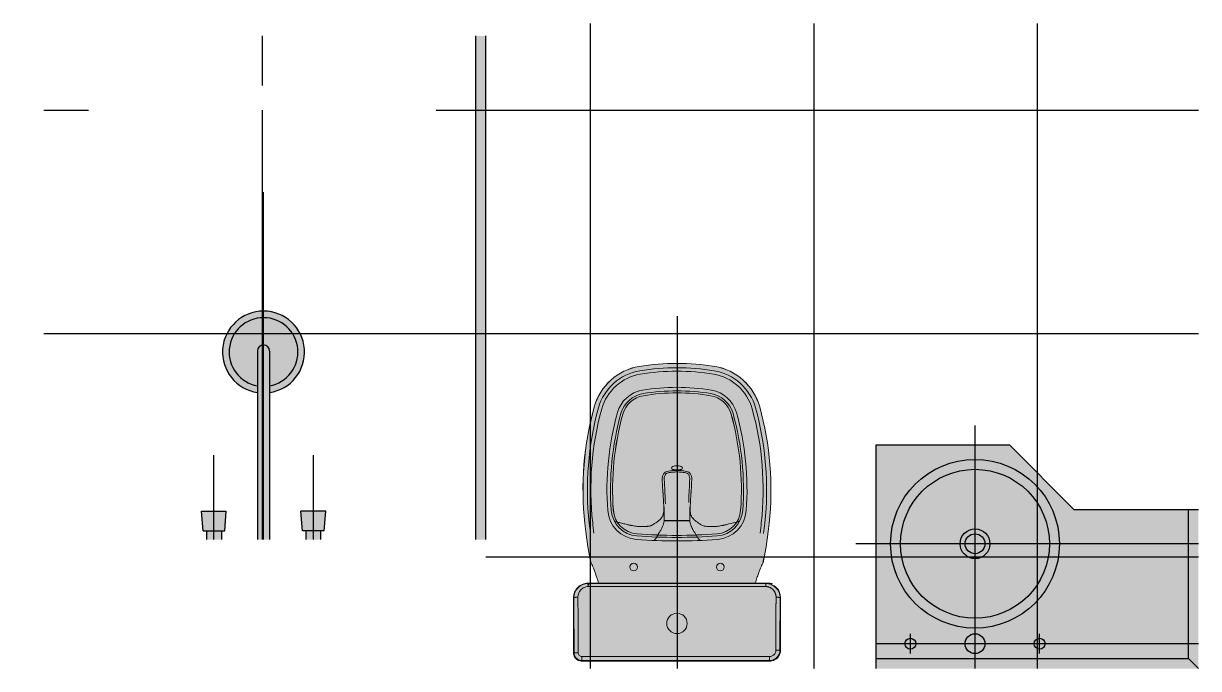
# Model space of a CAD drawing. Header units: millimetres. Extents: x -16.5 to 79.8, y -29.3 to 65.7.
# Drawn here: x 3.359 to 5.725, y -7.975 to -6.675 of the extents above; entities that cross this region are included whole.
import ezdxf

# ---------------------------------------------------------------- set-up
doc = ezdxf.new("R2010")
doc.units = ezdxf.units.MM
doc.header["$LTSCALE"] = 20
doc.linetypes.add('HIDDEN', pattern=[0.375, 0.25, -0.125])
doc.layers.add('ARQ-STA - MOBILIÁRIO_GERAL', color=251, linetype='Continuous')
doc.layers.add('ARQ-STA - PISOS_APARTAMENTOS - BANHEIROS', color=8, linetype='Continuous')

# ---------------------------------------------------------------- blocks, each defined once
blk = doc.blocks.new('MS - L1A - PRE - TOB - TIPO_1_AO_16 - MOBILIÁRIO - LAYOUT_GERAL')
at = {"layer": 'ARQ-STA - MOBILIÁRIO_GERAL'}
h = blk.add_hatch(color=255, dxfattribs=at)
h.dxf.hatch_style = 1
h.paths.add_polyline_path([(3315.906837431683, 1263.496263026224), (3315.886837431682, 1263.496263026224), (3315.886837431682, 1264.511258284434), (3315.906837431683, 1264.511258284434)])
edge = h.paths.add_edge_path()
edge.add_line((3316.322168517744, 1263.496263026224), (3316.346508405621, 1263.496263026224))
edge.add_line((3316.346508405621, 1263.496263026224), (3316.346508405621, 1263.792472728535))
edge.add_arc((3316.334338461683, 1263.874097956142), 0.0825274821947321, 278.4800682535855, 621.5199317464144)
edge.add_line((3316.322168517744, 1263.792472728535), (3316.322168517744, 1263.496263026224))
h.paths.add_polyline_path([(3316.419310126622, 1263.496263026224), (3316.419310126622, 1263.513718499781), (3316.412496818224, 1263.513718499781), (3316.409691639137, 1263.553717333699), (3316.45955168725, 1263.553693077633), (3316.45612343502, 1263.513718499781), (3316.449310126621, 1263.513718499781), (3316.449310126621, 1263.496263026224)])
h.paths.add_polyline_path([(3316.219366796745, 1263.496263026224), (3316.249366796744, 1263.496263026224), (3316.249366796744, 1263.513718499781), (3316.256180105142, 1263.513718499781), (3316.25898528423, 1263.553717333699), (3316.209125236116, 1263.553693077633), (3316.212553488347, 1263.513718499781), (3316.219366796745, 1263.513718499781)])
h.paths.add_polyline_path([(3324.466608234243, 1263.496263026224), (3324.446608234243, 1263.496263026224), (3324.446608234243, 1264.511258284434), (3324.466608234243, 1264.511258284434)])
h.paths.add_polyline_path([(3324.10407886919, 1263.496263026224), (3324.10407886919, 1263.513718499781), (3324.097265560791, 1263.513718499781), (3324.094460381704, 1263.553717333699), (3324.144320429818, 1263.553693077633), (3324.140892177587, 1263.513718499781), (3324.134078869189, 1263.513718499781), (3324.134078869189, 1263.496263026224)])
edge = h.paths.add_edge_path()
edge.add_line((3324.006937260313, 1263.496263026224), (3324.031277148189, 1263.496263026224))
edge.add_line((3324.031277148189, 1263.496263026224), (3324.031277148189, 1263.792472728535))
edge.add_arc((3324.019107204251, 1263.874097956142), 0.0825274821947321, 278.4800682535855, 621.5199317464144)
edge.add_line((3324.006937260313, 1263.792472728535), (3324.006937260313, 1263.496263026224))
h.paths.add_polyline_path([(3323.904135539313, 1263.496263026224), (3323.934135539312, 1263.496263026224), (3323.934135539312, 1263.513718499781), (3323.940948847711, 1263.513718499781), (3323.943754026797, 1263.553717333699), (3323.893893978684, 1263.553693077633), (3323.897322230914, 1263.513718499781), (3323.904135539313, 1263.513718499781)])
h = blk.add_hatch(color=255, dxfattribs=at)
h.dxf.hatch_style = 1
edge = h.paths.add_edge_path()
edge.add_arc((3324.851585584518, 1263.3795258113), 0.4717372149447774, 449.9994401031737, 459.29309063403196, ccw=False)
edge.add_arc((3324.851594614819, 1263.379525811298), 0.4717372149447807, 440.70690936758, 450.0005368961997, ccw=False)
edge.add_arc((3324.90957556779, 1263.733862315471), 0.1126882641086317, 735.4710019388212, 800.7069093678846, ccw=False)
edge.add_arc((3324.414757494388, 1263.596906774781), 0.6261098704822728, 713.7100300653772, 735.471001938502, ccw=False)
edge.add_arc((3323.160004631295, 1263.735210450126), 1.88846190302048, 713.0728252439858, 713.7100301665416, ccw=False)
edge.add_arc((3324.422075870027, 1263.581875662669), 0.6171101150880661, 707.5958409557097, 713.0728251430753, ccw=False)
edge.add_spline(control_points=[(3325.024780591367, 1263.449316570115), (3325.024786982547, 1263.449258749096), (3325.024685937038, 1263.448913382203), (3325.024527539601, 1263.448588619065)], knot_values=[0, 0, 0, 0, 1, 1, 1, 1], degree=3, periodic=0)
edge.add_spline(control_points=[(3325.024527539601, 1263.448588619065), (3325.024087382142, 1263.447616534767), (3325.023648002501, 1263.446724156231), (3325.023210430184, 1263.44591144595)], knot_values=[0, 0, 0, 0, 1, 1, 1, 1], degree=3, periodic=0)
edge.add_spline(control_points=[(3325.023210430184, 1263.44591144595), (3325.021621368095, 1263.442960054724), (3325.02000354315, 1263.439387434839), (3325.018325016723, 1263.435211930369)], knot_values=[0, 0, 0, 0, 1, 1, 1, 1], degree=3, periodic=0)
edge.add_spline(control_points=[(3325.018325016723, 1263.435211930369), (3325.017357256753, 1263.43280452944), (3325.016404548697, 1263.430238996495), (3325.014516237423, 1263.424805506863), (3325.013575382194, 1263.421917804471), (3325.012672824247, 1263.418968240487)], knot_values=[0, 0, 0, 0, 0.5, 0.5, 1, 1, 1, 1], degree=3, periodic=0)
edge.add_spline(control_points=[(3325.012663369111, 1263.418937336495), (3325.011571792409, 1263.415369268336), (3325.010480215706, 1263.411801200176), (3325.009388639003, 1263.408233132017)], knot_values=[1.001746161005237, 1.001746161005237, 1.001746161005237, 1.001746161005237, 1.606548568096997, 1.606548568096997, 1.606548568096997, 1.606548568096997], degree=3, periodic=0)
edge.add_line((3325.009388639003, 1263.408233132017), (3324.693791120969, 1263.408233132017))
edge.add_spline(control_points=[(3324.693791120969, 1263.408233132017), (3324.69270173637, 1263.41179451247), (3324.691612351771, 1263.415355892922), (3324.690522967172, 1263.418917273375)], knot_values=[-0.6063706789660464, -0.6063706789660464, -0.6063706789660464, -0.6063706789660464, -0.002879088823681, -0.002879088823681, -0.002879088823681, -0.002879088823681], degree=3, periodic=0)
edge.add_spline(control_points=[(3324.690507375081, 1263.418968240487), (3324.689604694512, 1263.421918205199), (3324.688682487176, 1263.424749807776), (3324.686794615486, 1263.430186773172), (3324.685822992704, 1263.432804404737), (3324.684855182605, 1263.435211930369)], knot_values=[0, 0, 0, 0, 0.5, 0.5, 1, 1, 1, 1], degree=3, periodic=0)
edge.add_spline(control_points=[(3324.684855182605, 1263.435211930369), (3324.683176656177, 1263.439387434839), (3324.681558831232, 1263.442960054724), (3324.679969769144, 1263.44591144595)], knot_values=[0, 0, 0, 0, 1, 1, 1, 1], degree=3, periodic=0)
edge.add_spline(control_points=[(3324.679969769144, 1263.44591144595), (3324.679532196827, 1263.446724156231), (3324.679092817186, 1263.447616534767), (3324.678652659726, 1263.448588619065)], knot_values=[0, 0, 0, 0, 1, 1, 1, 1], degree=3, periodic=0)
edge.add_spline(control_points=[(3324.678652659726, 1263.448588619065), (3324.678537973677, 1263.448823760504), (3324.678453273037, 1263.44906805325), (3324.678397107457, 1263.44933037233)], knot_values=[0, 0, 0, 0, 1, 1, 1, 1], degree=3, periodic=0)
edge.add_arc((3325.280877749767, 1263.581842620454), 0.6168812043350858, 546.9274214977744, 552.404380343789, ccw=False)
edge.add_arc((3326.543175567662, 1263.735210453488), 1.888461903020638, 546.2899699360847, 546.9274214999592, ccw=False)
edge.add_arc((3325.288422704939, 1263.596906774778), 0.626109870482274, 524.5289980612943, 546.2899699344302, ccw=False)
edge.add_arc((3324.793604631537, 1263.733862315471), 0.1126882641086316, 459.2930906340885, 524.5289980613801, ccw=False)
h = blk.add_hatch(color=255, dxfattribs=at)
h.dxf.hatch_style = 1
h.paths.add_polyline_path([(3325.25167350432, 1263.686263023595), (3325.25167350432, 1263.236263023595), (3325.901599691785, 1263.236263023595), (3325.901599691785, 1263.556302374102), (3325.651599691877, 1263.556287237798), (3325.521623906081, 1263.686263023595)])
h = blk.add_hatch(color=255, dxfattribs=at)
h.dxf.hatch_style = 1
h.paths.add_polyline_path([(3324.643207302047, 1263.378524381891), (3324.643207302047, 1263.268006900214, 0.414213562370685), (3324.659949924956, 1263.251264277306), (3325.037966919727, 1263.251264277305, 0.4142135623729194), (3325.05997289728, 1263.273270254858), (3325.05997289728, 1263.378524381891, 0.4142135623705643), (3325.030265398237, 1263.408231880934), (3324.672914905095, 1263.408231880934, 0.4142145877919626)])
at = {"layer": 'ARQ-STA - MOBILIÁRIO_GERAL', "linetype": 'HIDDEN', "ltscale": 0.2}
blk.add_line((3324.019107204242, 1263.496263026224), (3324.019107204242, 1264.196263026224), dxfattribs=at)
at = {"layer": 'ARQ-STA - MOBILIÁRIO_GERAL'}
for p, q in [((3324.006937260303, 1263.87629838881), (3324.006937260303, 1263.496263026224)), ((3324.031277148181, 1263.876298388808), (3324.031277148181, 1263.496263026224)), ((3323.893893978675, 1263.553693077633), (3323.943754026788, 1263.553717333699)), ((3323.897322230905, 1263.513718499781), (3323.893893978675, 1263.553693077633)), ((3323.940948847702, 1263.513718499781), (3323.943754026788, 1263.553717333699)), ((3324.097265560782, 1263.513718499781), (3324.094460381695, 1263.553717333699)), ((3324.144320429809, 1263.553693077633), (3324.094460381695, 1263.553717333699)), ((3324.140892177579, 1263.513718499781), (3324.144320429809, 1263.553693077633)), ((3323.897322230905, 1263.513718499781), (3323.940948847702, 1263.513718499781)), ((3323.904135539304, 1263.513718499781), (3323.904135539304, 1263.496263026224)), ((3323.934135539302, 1263.513718499781), (3323.934135539302, 1263.496263026224)), ((3324.140892177579, 1263.513718499781), (3324.097265560782, 1263.513718499781)), ((3324.104078869181, 1263.513718499781), (3324.104078869181, 1263.496263026224)), ((3324.134078869179, 1263.513718499781), (3324.134078869179, 1263.496263026224))]:
    blk.add_line(p, q, dxfattribs=at)
at = {"layer": 'ARQ-STA - MOBILIÁRIO_GERAL', "linetype": 'Continuous', "lineweight": 18}
blk.add_line((3324.643206050965, 1263.268006900214), (3324.643206050965, 1263.378524381892), dxfattribs=at)
at = {"layer": 'ARQ-STA - MOBILIÁRIO_GERAL', "linetype": 'Continuous', "lineweight": 13}
blk.add_line((3325.037966919727, 1263.260383767572), (3324.659949924956, 1263.260383767572), dxfattribs=at)
at = {"layer": 'ARQ-STA - MOBILIÁRIO_GERAL'}
for points in [[(3324.446608234243, 1263.496263026224), (3324.446608234243, 1264.511258284434)], [(3324.466608234243, 1263.496263026224), (3324.466608234243, 1264.511388276225)], [(3325.651599691877, 1263.556287237798), (3325.521623906081, 1263.686263023595), (3325.25167350432, 1263.686263023595), (3325.25167350432, 1263.236263023595)], [(3325.25167350432, 1263.256263023595), (3325.881634971162, 1263.256267099478), (3325.881634971162, 1263.556301165334)], [(3325.901599691785, 1263.556302374102), (3325.651599691877, 1263.556287237798)], [(3325.881634971162, 1263.256267102107), (3325.901599691785, 1263.236263026224)]]:
    blk.add_lwpolyline(points, dxfattribs=at)
at = {"layer": 'ARQ-STA - MOBILIÁRIO_GERAL', "linetype": 'HIDDEN', "ltscale": 0.2}
for points in [[(3324.85167350432, 1263.946263026223), (3324.85167350432, 1263.236263026224)], [(3325.451593172438, 1263.726263023595), (3325.451593172438, 1263.236263023595)], [(3323.91882400273, 1263.496263026224), (3323.91882400273, 1263.666263026224)], [(3324.119390405753, 1263.496263026224), (3324.119390405753, 1263.666263026224)], [(3325.901599691785, 1263.487729075291), (3325.211636598098, 1263.487729075291)], [(3325.901643117445, 1263.286264638822), (3325.25167350432, 1263.286264638822)]]:
    blk.add_lwpolyline(points, dxfattribs=at)
at = {"layer": 'ARQ-STA - MOBILIÁRIO_GERAL', "linetype": 'Continuous', "lineweight": 18}
for points in [[(3325.024780080691, 1263.449316682426, 0.02390797549779), (3325.034680255337, 1263.507439372854, 0.0027814143338565), (3325.037098276883, 1263.528309979228, 0.0952365286156103), (3325.01818063826, 1263.763921981737, 0.2925905448965451), (3324.92777301114, 1263.845071568339, 0.0405733418910875), (3324.851590194342, 1263.851263026224, 0.0405734424190451), (3324.775407188192, 1263.845071568339, 0.2925905448965451), (3324.684999561068, 1263.763921981736, 0.0952365267000971), (3324.666081921924, 1263.528309983953)], [(3324.666081921924, 1263.528309983961, 0.0027814143338564), (3324.668499943986, 1263.507439372888, 0.0239022915983787), (3324.678397107458, 1263.449330372326)], [(3324.672914801091, 1263.408233132017, 0.4142135623730951), (3324.643206050966, 1263.378524381892), (3324.643207302047, 1263.378524381892)], [(3324.659949924956, 1263.251263026223), (3325.037966919727, 1263.251263026223, 0.4142135623730951), (3325.059974148362, 1263.273270254859), (3325.059974148363, 1263.378524381892)]]:
    blk.add_lwpolyline(points, format="xyb", dxfattribs=at)
at = {"layer": 'ARQ-STA - MOBILIÁRIO_GERAL', "linetype": 'Continuous', "lineweight": 13}
for points in [[(3324.927758516542, 1263.844982988146, 0.0405733408206721), (3324.851590197221, 1263.85117326797, 0.0405734444004525), (3324.775421682784, 1263.844982988146, 0.2925905448965451), (3324.685086066982, 1263.763898038666, 0.0952365267000971), (3324.666171139845, 1263.528319817903, 0.0027814143338564), (3324.668589046979, 1263.507450198806, 0.0242183563770474), (3324.678652659724, 1263.448588619076)], [(3325.01897365222, 1263.509347708311, 0.0027814143338565), (3325.02137141536, 1263.530043459077, 0.09523652670009698), (3325.002931834395, 1263.759701424141, 0.2925905448965451), (3324.925217980851, 1263.829457121632, 0.0405735062568037), (3324.85159004335, 1263.835440917457, 0.0405734444004525), (3324.77796221848, 1263.829457121632, 0.2925905448965451), (3324.700248364933, 1263.75970142414, 0.0952365267000971), (3324.681808783968, 1263.530043459077, 0.0027814143338564), (3324.684206547108, 1263.509347708311)], [(3325.024527539604, 1263.448588619076, 0.0242183563770474), (3325.034591152345, 1263.507450198772, 0.0027814143338565), (3325.037009059483, 1263.528319817895, 0.09523652670009698), (3325.018094132346, 1263.763898038666, 0.2925905448965451), (3324.927758516544, 1263.844982988146)]]:
    blk.add_lwpolyline(points, format="xyb", dxfattribs=at)
at = {"layer": 'ARQ-STA - MOBILIÁRIO_GERAL', "linetype": 'Continuous', "lineweight": 13, "extrusion": (0, 0, -1)}
for points in [[(-3324.677226865575, 1263.508499684565, 0.0027814143226319), (-3324.674820099808, 1263.529273139473, 0.09523652670009698), (-3324.693472119695, 1263.761576950481, 0.2925905448965451), (-3324.776826817171, 1263.836395850798, 0.0405734444004525), (-3324.851590112122, 1263.842471927241, 0.0405734309405469), (-3324.926353382153, 1263.836395850798, 0.2925905448965451), (-3325.009708079633, 1263.761576950481)], [(-3325.009708079632, 1263.761576950481, 0.0952365267000971), (-3325.028360099519, 1263.529273139481, 0.0027814143226319), (-3325.025953333752, 1263.508499684565)]]:
    blk.add_lwpolyline(points, format="xyb", dxfattribs=at)
for points in [[(-3324.731761317924, 1263.752068516268, 0.2915781545572642), (-3324.782081705204, 1263.797308072268, 0.0412395772496219), (-3324.85159016972, 1263.803050080734, 0.0412394943903994), (-3324.921098494128, 1263.797308072268, 0.2915781545572642), (-3324.971418881405, 1263.752068516261, 0.0862795672423604), (-3324.991031497647, 1263.554527126913, 0.371727048332217), (-3324.932905887683, 1263.496351706674, 0.0370319895607314), (-3324.770274311639, 1263.496351706674, 0.371727048332217), (-3324.712148701681, 1263.554527126913, 0.0862795672423604)], [(-3324.783931624992, 1263.78618835234, 0.0412395772496219), (-3324.851590047694, 1263.791777531132, 0.0412396403847968), (-3324.919248574339, 1263.78618835234, 0.2915781545572642), (-3324.960558016391, 1263.749049909689, 0.0862795672423604), (-3324.979789113296, 1263.555351243781, 0.371727048332217), (-3324.932072141185, 1263.507593380983, 0.0370319895607314), (-3324.771108058133, 1263.507593380983, 0.371727048332217), (-3324.723391086032, 1263.555351243776, 0.0862795672423604), (-3324.742622182935, 1263.749049909682, 0.2915781545572642)]]:
    blk.add_lwpolyline(points, format="xyb", close=True, dxfattribs=at)
at = {"layer": 'ARQ-STA - MOBILIÁRIO_GERAL', "linetype": 'Continuous', "lineweight": 13}
blk.add_lwpolyline([(3324.851590092347, 1263.7959013711, 0.0412395772496219), (3324.783254868316, 1263.790256282586, 0.2915781545572642), (3324.738648949657, 1263.750154207376, 0.0862795672423604), (3324.719278281425, 1263.555049756879, 0.371727048332217), (3324.770803048427, 1263.503480836132, 0.0370319895607314), (3324.932377150894, 1263.503480836132, 0.371727048332217), (3324.983901917902, 1263.555049756873, 0.0862795672423604), (3324.964531249672, 1263.75015420737, 0.2915781545572642), (3324.919925331013, 1263.790256282586, 0.0412395860639482)], format="xyb", close=True, dxfattribs=at)
at = {"layer": 'ARQ-STA - MOBILIÁRIO_GERAL', "linetype": 'Continuous', "lineweight": 18, "extrusion": (0, 0, -1)}
blk.add_lwpolyline([(-3324.932070060871, 1263.507621430439, 0.0370319895607314), (-3324.771110138451, 1263.507621430439, 0.371727048332217), (-3324.723419142129, 1263.555353233632, 0.0862795967673794), (-3324.742649282224, 1263.749042377868, 0.2915781545572642), (-3324.783936240785, 1263.786160607177, 0.0412395776140385), (-3324.851590048005, 1263.791749404638, 0.0412396403847968), (-3324.919243958543, 1263.786160607177, 0.2915781545572642), (-3324.960530917105, 1263.749042377868, 0.0862795672423604), (-3324.979761062068, 1263.555353300061, 0.371727048332217)], format="xyb", close=True, dxfattribs=at)
at = {"layer": 'ARQ-STA - MOBILIÁRIO_GERAL', "linetype": 'HIDDEN', "ltscale": 0.1}
for points in [[(3325.3216365981, 1263.266264638823), (3325.3216365981, 1263.306264638823)], [(3325.5816365981, 1263.266264638823), (3325.5816365981, 1263.306264638823)]]:
    blk.add_lwpolyline(points, dxfattribs=at)
at = {"layer": 'ARQ-STA - MOBILIÁRIO_GERAL', "linetype": 'HIDDEN', "ltscale": 5}
blk.add_circle((3325.451636598098, 1263.487729075291), 0.17, dxfattribs=at)
at = {"layer": 'ARQ-STA - MOBILIÁRIO_GERAL'}
for centre, radius in [((3325.451636598098, 1263.487729075291), 0.15), ((3325.451636598098, 1263.487729075291), 0.03), ((3325.451636598098, 1263.487729075291), 0.02), ((3325.3216365981, 1263.286264638822), 0.0109999999999673), ((3325.451636598098, 1263.286264638822), 0.02), ((3325.5816365981, 1263.286264638822), 0.0109999999999673)]:
    blk.add_circle(centre, radius, dxfattribs=at)
at = {"layer": 'ARQ-STA - MOBILIÁRIO_GERAL', "linetype": 'Continuous', "lineweight": 18, "ltscale": 5, "extrusion": (0, 0, -1)}
for centre, radius in [((-3324.764306189442, 1263.440782597825), 0.007701521490222), ((-3324.938874009887, 1263.440782597825), 0.007701521490222), ((-3324.851590099664, 1263.327180905291), 0.020537390640592)]:
    blk.add_circle(centre, radius, dxfattribs=at)
at = {"layer": 'ARQ-STA - MOBILIÁRIO_GERAL'}
for centre, radius, start, end in [((3324.019107204242, 1263.874097956142), 0.0825274821946465, 278.4800682545592, 261.5199317454408), ((3324.019107204242, 1263.874097956142), 0.0692747339751773, 280.1180295756706, 259.8819704243296), ((3324.019107204242, 1263.876298388808), 0.0121699439382994, 0, 180)]:
    blk.add_arc(centre, radius, start, end, dxfattribs=at)
at = {"layer": 'ARQ-STA - MOBILIÁRIO_GERAL', "linetype": 'Continuous', "lineweight": 18}
for points, knots in [([(3324.82287550955, 1263.596214392786), (3324.822584442289, 1263.6017442201), (3324.822268855676, 1263.60726440361), (3324.82197150566, 1263.614639586531), (3324.821896016447, 1263.616502507844), (3324.821932826712, 1263.619811775831), (3324.822034283684, 1263.621243008201), (3324.822323887689, 1263.622646996555), (3324.82241028389, 1263.623065841744), (3324.822513424667, 1263.623482261831), (3324.823169651928, 1263.62569534079), (3324.824082233067, 1263.627384292667), (3324.825626836058, 1263.629728348219), (3324.826177637018, 1263.630527052602), (3324.827617216424, 1263.631748029616), (3324.828485140289, 1263.632156295139), (3324.831111569222, 1263.633226393109), (3324.832951253859, 1263.63369680815), (3324.836633788144, 1263.634492893023), (3324.838489065973, 1263.634756033122), (3324.844074424401, 1263.635367391802), (3324.847824655398, 1263.635551609087), (3324.851590102098, 1263.635551608027), (3324.855355548594, 1263.635551608927), (3324.859105779356, 1263.635367391488), (3324.864691137456, 1263.634756032588), (3324.866546415167, 1263.634492892327), (3324.870228949221, 1263.633696807173), (3324.872068633728, 1263.633226392093), (3324.874695062321, 1263.632156293572), (3324.875562986083, 1263.631748028031), (3324.87700256448, 1263.63052704965), (3324.877553365232, 1263.629728345461), (3324.879097967825, 1263.627384289851), (3324.880010548656, 1263.625695337839), (3324.880664507313, 1263.62348990801), (3324.8807660936, 1263.623081244003), (3324.8808515004, 1263.622670235408), (3324.881144793727, 1263.621258799761), (3324.881247284362, 1263.619819717985), (3324.881284182794, 1263.616502505212), (3324.881208693583, 1263.61463958402), (3324.88091134354, 1263.607264402003), (3324.880595756988, 1263.601744219296), (3324.880304689775, 1263.596214392786)], [0, 0, 0, 0, 0.6254878711390255, 0.6254878711390255, 0.8370499729583913, 0.8370499729583913, 1, 1, 1, 1.036883628944676, 1.036883628944676, 1.197403024120566, 1.197403024120566, 1.277662721708509, 1.277662721708509, 1.357922419296451, 1.357922419296451, 1.518441814472338, 1.518441814472338, 1.678961209648225, 1.678961209648225, 2, 2, 2, 2.321257979923887, 2.321257979923887, 2.481886969885831, 2.481886969885831, 2.642515959847775, 2.642515959847775, 2.722830454828747, 2.722830454828747, 2.803144949809719, 2.803144949809719, 2.963773939771662, 2.963773939771662, 3, 3, 3, 3.163701980595578, 3.163701980595578, 3.37507404271174, 3.37507404271174, 4, 4, 4, 4]), ([(3324.85159132135, 1263.636537934704), (3324.848343048852, 1263.636537849184), (3324.845237359611, 1263.636880159592), (3324.841201130476, 1263.638203299464), (3324.840237968977, 1263.639180299407), (3324.840356345751, 1263.641321430526), (3324.841376665393, 1263.642463393828), (3324.844343344118, 1263.64387913609), (3324.845567048952, 1263.644289155504), (3324.848389784345, 1263.644868161673), (3324.849988662173, 1263.645030483793), (3324.851590092933, 1263.64503048392), (3324.853195160944, 1263.645030483793), (3324.854795380718, 1263.644867783086), (3324.857625318582, 1263.644286015651), (3324.858853185257, 1263.643872526071), (3324.861801695786, 1263.642461886552), (3324.86283457852, 1263.641295145665), (3324.862933051441, 1263.63917619946), (3324.861963755223, 1263.638196583057), (3324.858947315862, 1263.637210296144), (3324.857673698482, 1263.636956440315), (3324.854809737117, 1263.636622582532), (3324.853195857439, 1263.636537935205), (3324.851590102893, 1263.636537934687)], [0, 0, 0, 0, 0.25, 0.25, 0.5000000000000001, 0.5000000000000001, 0.7500000000000002, 0.7500000000000002, 0.8750000000000001, 0.8750000000000001, 1, 1, 1, 1.125000000000001, 1.125000000000001, 1.250000000000002, 1.250000000000002, 1.500000000000001, 1.500000000000001, 1.75, 1.75, 1.875, 1.875, 2, 2, 2, 2]), ([(3324.822884140584, 1263.596196547669), (3324.822901133258, 1263.595916689723), (3324.82295565162, 1263.595184666727), (3324.823070465805, 1263.593879795759), (3324.823199477838, 1263.592449913407), (3324.823313664513, 1263.591095275806), (3324.823424520606, 1263.589643037136), (3324.823573600542, 1263.587555440416), (3324.823762603415, 1263.584801184064), (3324.824014175111, 1263.580926841801), (3324.824283818401, 1263.576383412959), (3324.824561125483, 1263.571259203748), (3324.824815172456, 1263.565624924402), (3324.824985219367, 1263.560972346084), (3324.825042484591, 1263.558185576851), (3324.825053100155, 1263.557600436061)], [0, 0, 0, 0, 0.1221662744662276, 0.2282535527564521, 0.2920136354007341, 0.3433864834507676, 0.383563455611025, 0.4158416137936206, 0.4692167334915876, 0.543866097551242, 0.641871422804574, 0.7324873075929657, 0.8401400842483111, 0.9664472388171376, 1, 1, 1, 1]), ([(3324.878127098862, 1263.55760043665), (3324.878137714107, 1263.558185558562), (3324.87819497842, 1263.560972287586), (3324.878365022506, 1263.565624807556), (3324.878619065273, 1263.571259031826), (3324.878896368262, 1263.576383187926), (3324.8791660071, 1263.580926565784), (3324.879417573971, 1263.584800856507), (3324.879606573624, 1263.587555082763), (3324.879755651493, 1263.589642663892), (3324.87986650727, 1263.591094909494), (3324.879980695944, 1263.592449576464), (3324.880109713157, 1263.593879512431), (3324.880224535357, 1263.59518446748), (3324.88027905865, 1263.595916554283), (3324.88029605367, 1263.596196446506)], [0, 0, 0, 0, 0.0335517578892544, 0.1598579815309899, 0.2675099337042585, 0.3581250669143763, 0.4561294398730638, 0.5307778972070968, 0.584152108252275, 0.6164300165000371, 0.6566072217776601, 0.7079806686573882, 0.7717415957606204, 0.8778303079125134, 1, 1, 1, 1]), ([(3324.826025560927, 1263.534945691144), (3324.82848766762, 1263.534825346915), (3324.835640682084, 1263.534529879289), (3324.848225220384, 1263.534366144228), (3324.86280871558, 1263.534430336919), (3324.872691979104, 1263.534722142365), (3324.877152502766, 1263.534898671375)], [0, 0, 0, 0, 0.1445843187185402, 0.4199701349246597, 0.7381800737243996, 1, 1, 1, 1]), ([(3324.693791120969, 1263.408233132016), (3324.69270173637, 1263.411794512469), (3324.691612351771, 1263.415355892921), (3324.690522967172, 1263.418917273374), (3324.690517770025, 1263.41893426372), (3324.690512572876, 1263.418951254065), (3324.690507375081, 1263.418968240486), (3324.689604694512, 1263.421918205199), (3324.688682487176, 1263.424749807776), (3324.686794615486, 1263.430186773172), (3324.685822992704, 1263.432804404737), (3324.684855182605, 1263.435211930368), (3324.683176656178, 1263.439387434838), (3324.681558831232, 1263.442960054723), (3324.679969769144, 1263.44591144595), (3324.679532196827, 1263.446724156232), (3324.679092817186, 1263.447616534767), (3324.678652659726, 1263.448588619065), (3324.678537973677, 1263.448823760503), (3324.678453273037, 1263.44906805325), (3324.678397934107, 1263.449319955704)], [0, 0, 0, 0, 0.6034915901423654, 0.6034915901423654, 0.6034915901423654, 0.6063706789660464, 0.6063706789660464, 0.6063706789660464, 1.106370678966046, 1.106370678966046, 1.606370678966046, 1.606370678966046, 1.606370678966046, 2.606370678966046, 2.606370678966046, 2.606370678966046, 3.606370678966047, 3.606370678966047, 3.606370678966047, 4.606370678966046, 4.606370678966046, 4.606370678966046, 4.606370678966046]), ([(3325.024832444187, 1263.449616517367), (3325.024786982548, 1263.449258749096), (3325.024685937039, 1263.448913382203), (3325.024527539601, 1263.448588619065), (3325.024087382142, 1263.447616534767), (3325.023648002501, 1263.446724156232), (3325.023210430184, 1263.44591144595), (3325.021621368096, 1263.442960054723), (3325.02000354315, 1263.439387434838), (3325.018325016723, 1263.435211930368), (3325.017357256753, 1263.432804529439), (3325.016404548697, 1263.430238996495), (3325.014516237425, 1263.424805506863), (3325.013575382194, 1263.421917804472), (3325.012672824247, 1263.418968240486), (3325.012669672224, 1263.418957939659), (3325.012666520668, 1263.418947638077), (3325.012663369111, 1263.418937336495), (3325.011571792409, 1263.415369268336), (3325.010480215706, 1263.411801200177), (3325.009388639003, 1263.408233132017)], [0, 0, 0, 0, 1, 1, 1, 2, 2, 2, 3, 3, 3, 3.5, 3.5, 4, 4, 4, 4.001746161005238, 4.001746161005238, 4.001746161005238, 4.606548568096997, 4.606548568096997, 4.606548568096997, 4.606548568096997])]:
    blk.add_open_spline(points, degree=3, knots=knots, dxfattribs=at)
at = {"layer": 'ARQ-STA - MOBILIÁRIO_GERAL', "linetype": 'Continuous', "lineweight": 13}
for points, knots in [([(3324.875132986353, 1263.570931079696), (3324.875340132596, 1263.577791606245), (3324.875615598112, 1263.584635895671), (3324.876252920293, 1263.59829418698), (3324.87665466375, 1263.605110072762), (3324.877038332599, 1263.613599175285), (3324.877107059324, 1263.61529570563), (3324.87718348226, 1263.618688007891), (3324.877219075832, 1263.620393588651), (3324.876674060208, 1263.623711693935), (3324.876021337393, 1263.625319580227), (3324.874735777477, 1263.627500769587), (3324.874311406794, 1263.628240769381), (3324.87343978796, 1263.62918830001), (3324.873038191905, 1263.629350933028), (3324.872269199803, 1263.629702652947), (3324.8718757565, 1263.62985288393), (3324.868296997293, 1263.631096773326), (3324.864945706359, 1263.631610599291), (3324.85829357532, 1263.632269205961), (3324.854949301446, 1263.632417496076), (3324.851590099664, 1263.632417495167), (3324.848113615565, 1263.632417496108), (3324.844653117464, 1263.632258697186), (3324.839491814961, 1263.631727770814), (3324.837775388111, 1263.631510961567), (3324.834369197076, 1263.630812108813), (3324.832661126846, 1263.630390792169), (3324.830635349774, 1263.629584416771), (3324.830231732745, 1263.629404427094), (3324.829484534506, 1263.628957595895), (3324.829206019569, 1263.628597721996), (3324.828443273135, 1263.627522908357), (3324.827993018157, 1263.626774305566), (3324.826763250815, 1263.624461289081), (3324.826254805496, 1263.622739569052), (3324.825950269671, 1263.619269198643), (3324.826014384756, 1263.617503790622), (3324.826123419561, 1263.613992629299), (3324.826200516283, 1263.612236233315), (3324.826623657998, 1263.603447133553), (3324.827026526782, 1263.596389620534), (3324.827661915079, 1263.582247670131), (3324.827938807547, 1263.575160703984), (3324.828129139977, 1263.568055772655)], [0, 0, 0, 0, 0.2500000000000061, 0.2500000000000061, 0.5000000000000123, 0.5000000000000123, 0.5625000000000128, 0.5625000000000128, 0.6250000000000133, 0.6250000000000133, 0.6875000000000138, 0.6875000000000138, 0.7187500000000141, 0.7187500000000141, 0.7343750000000135, 0.7343750000000135, 0.750000000000013, 0.750000000000013, 0.8750000000000063, 0.8750000000000063, 1, 1, 1, 1.125000000000003, 1.125000000000003, 1.187500000000005, 1.187500000000005, 1.250000000000007, 1.250000000000007, 1.265625000000008, 1.265625000000008, 1.28125000000001, 1.28125000000001, 1.31250000000001, 1.31250000000001, 1.375000000000009, 1.375000000000009, 1.437500000000008, 1.437500000000008, 1.500000000000007, 1.500000000000007, 1.750000000000003, 1.750000000000003, 2, 2, 2, 2]), ([(3324.825068597038, 1263.557320669394), (3324.825082114578, 1263.556554248071), (3324.825043938395, 1263.554154340281), (3324.824708650702, 1263.551024433152), (3324.824089603267, 1263.547888029952), (3324.823359494046, 1263.545285110011), (3324.821512858559, 1263.54116239722), (3324.817827532893, 1263.536747642932), (3324.813007988441, 1263.532818292765), (3324.809387091161, 1263.530249535287), (3324.806726355892, 1263.528472655042), (3324.80428476289, 1263.526926072954), (3324.80228645761, 1263.525644281171), (3324.800495147665, 1263.524689630224), (3324.7987363618, 1263.52401684982), (3324.796315783967, 1263.52333859077), (3324.793822742549, 1263.52294182268), (3324.791563617832, 1263.522823828641), (3324.789377666604, 1263.522776406116), (3324.786624139583, 1263.522622923927), (3324.783253857062, 1263.522328960759), (3324.779674159674, 1263.522383781491), (3324.774222318142, 1263.522527181274), (3324.768219581891, 1263.522995974439), (3324.763056189602, 1263.524077323301), (3324.76062790113, 1263.524592477725), (3324.759526870754, 1263.524720999593), (3324.75845629412, 1263.524816572309), (3324.757314552499, 1263.525052859298), (3324.755687347271, 1263.525477874553), (3324.753714935525, 1263.525893084585), (3324.750619393791, 1263.526636926285), (3324.745272968492, 1263.527940853269), (3324.738115293369, 1263.52972379631), (3324.731481909065, 1263.531346877669), (3324.727185218338, 1263.532428575288), (3324.725404573725, 1263.533046500712), (3324.724777764899, 1263.533275385373)], [0, 0, 0, 0, 0.0308748563753068, 0.0950145360662665, 0.1189736188212156, 0.1432480369879435, 0.1922994016186771, 0.2894025101623773, 0.3531915680911605, 0.3879810529048384, 0.4158909717169048, 0.4389835707881283, 0.4621127390679551, 0.4741173725767004, 0.488267315054465, 0.5078277946310729, 0.5340036188580604, 0.5462660642014412, 0.558162277067583, 0.5816563879928561, 0.6048229871551217, 0.6277682344537542, 0.6527758717492351, 0.7102196462095614, 0.7411451644012366, 0.7501493062243251, 0.7558338667642253, 0.7617366028550894, 0.7702687797716613, 0.7775586220127836, 0.7931442179565006, 0.8084353959857299, 0.8384028748744141, 0.900157623409292, 0.9574676427197221, 0.9849178573934558, 1, 1, 1, 1]), ([(3324.878112114595, 1263.557334987761), (3324.878108793472, 1263.557159192878), (3324.878106778657, 1263.5569819636), (3324.878101717364, 1263.555424024014), (3324.878182633823, 1263.55395195368), (3324.878508904934, 1263.550980733035), (3324.87874745979, 1263.549453815693), (3324.87947795143, 1263.546367219144), (3324.879989540161, 1263.544902954905), (3324.881978961537, 1263.540791130869), (3324.883902209689, 1263.538402803561), (3324.888803352949, 1263.533808941013), (3324.891790807332, 1263.53159659272), (3324.896850267628, 1263.528213082809), (3324.898625892603, 1263.527060140156), (3324.901431483481, 1263.52534819611), (3324.90240056832, 1263.524825258137), (3324.904446440816, 1263.524015762744), (3324.905513987816, 1263.523698406028), (3324.907722455674, 1263.523203731282), (3324.90887729297, 1263.523020910234), (3324.911098781131, 1263.522833945864), (3324.912179341389, 1263.522815977417), (3324.915465747112, 1263.522712401806), (3324.917686310413, 1263.52245599078), (3324.922231295845, 1263.522316494072), (3324.924445808529, 1263.522415960429), (3324.930132413704, 1263.522592122696), (3324.933167202495, 1263.52285514767), (3324.937966553149, 1263.523621221271), (3324.939571200035, 1263.523943719752), (3324.941720652268, 1263.52442046356), (3324.942177786047, 1263.524517853247), (3324.943275749385, 1263.524686719217), (3324.944019729443, 1263.524743504254), (3324.945143649574, 1263.524893993885), (3324.94555805014, 1263.524983899143), (3324.946289457904, 1263.525173871413), (3324.94667196315, 1263.525266840236), (3324.947842606175, 1263.525544265675), (3324.948671458426, 1263.525724512331), (3324.950278120684, 1263.526088632272), (3324.951045502405, 1263.5262734203), (3324.953342755334, 1263.526823627129), (3324.954832085559, 1263.527189293405), (3324.962165671129, 1263.528999577389), (3324.967786321654, 1263.5303894511), (3324.97361002776, 1263.531827884224), (3324.974256950796, 1263.531985045956), (3324.97545272034, 1263.532303817128), (3324.975995021188, 1263.532465953902), (3324.977149479799, 1263.532832074119), (3324.977741400547, 1263.533036362565), (3324.978298797939, 1263.533238275097)], [0, 0, 0, 0, 0.0072241197171463, 0.0072241197171463, 0.0629507310376068, 0.0629507310376068, 0.1186773423580672, 0.1186773423580672, 0.1744039536785277, 0.1744039536785277, 0.2858571763194488, 0.2858571763194488, 0.3973103989603697, 0.3973103989603697, 0.4530370102808307, 0.4530370102808307, 0.4809003159410611, 0.4809003159410611, 0.5087636216012916, 0.5087636216012916, 0.5366269272615222, 0.5366269272615222, 0.5644902329217527, 0.5644902329217527, 0.6202168442422139, 0.6202168442422139, 0.6759434555626748, 0.6759434555626748, 0.7316700668831359, 0.7316700668831359, 0.7595333725433664, 0.7595333725433664, 0.7664991989584243, 0.7664991989584243, 0.7734650253734817, 0.7734650253734817, 0.7804308517885394, 0.7804308517885394, 0.7873966782035968, 0.7873966782035968, 0.8013283310337121, 0.8013283310337121, 0.8152599838638279, 0.8152599838638279, 0.8431232895240581, 0.8431232895240581, 0.9545765121649799, 0.9545765121649799, 0.9685081649950952, 0.9685081649950952, 0.9824398178252104, 0.9824398178252104, 1, 1, 1, 1]), ([(3324.806044262552, 1263.495459449565), (3324.80662178395, 1263.495981676273), (3324.808143569903, 1263.497471964563), (3324.810116237113, 1263.500192433886), (3324.811852687519, 1263.503219196687), (3324.813155823689, 1263.505600094843), (3324.814320157422, 1263.507892144065), (3324.815886370267, 1263.51038719721), (3324.817974797549, 1263.513411762669), (3324.821442389163, 1263.519379063248), (3324.824095703299, 1263.526214944937), (3324.825528810745, 1263.53200513), (3324.825946983481, 1263.534021608569), (3324.825990633782, 1263.534232095496)], [0, 0, 0, 0, 0.0493741484730568, 0.1366286326825917, 0.226040233282053, 0.2840870632533825, 0.3142684360520953, 0.392971572039478, 0.4686379639160901, 0.5426178418155424, 0.8367972070075976, 0.9829643344891612, 1, 1, 1, 1]), ([(3324.877189597554, 1263.534232155317), (3324.86013054636, 1263.533544292371), (3324.843049573335, 1263.533544296981), (3324.825990645847, 1263.534232153539), (3324.82601000879, 1263.53466673664), (3324.826021164517, 1263.5348902578), (3324.826023332749, 1263.534890346371)], [0, 0, 0, 0, 1, 1, 1, 2, 2, 2, 2]), ([(3324.897599960748, 1263.495035114254), (3324.897191058226, 1263.495391836409), (3324.896795293613, 1263.495755740733), (3324.894880766311, 1263.497627785253), (3324.893703179407, 1263.499261430623), (3324.892099742925, 1263.501887207238), (3324.891564237945, 1263.502810537693), (3324.89051303517, 1263.504708880154), (3324.890020998057, 1263.505682596177), (3324.888552029316, 1263.508405189652), (3324.887519952557, 1263.510003857461), (3324.885370081523, 1263.5131529369), (3324.884429466794, 1263.514736825963), (3324.881857245858, 1263.519371384373), (3324.880550441778, 1263.522462842635), (3324.878513340578, 1263.528483746875), (3324.877786395803, 1263.531409737509), (3324.877185148736, 1263.534231498282)], [0, 0, 0, 0, 0.0300813725927179, 0.0300813725927179, 0.1513212010186285, 0.1513212010186285, 0.2119411152315834, 0.2119411152315834, 0.2725610294445384, 0.2725610294445384, 0.3938008578704482, 0.3938008578704482, 0.5150406862963585, 0.5150406862963585, 0.7575203431481791, 0.7575203431481791, 1, 1, 1, 1]), ([(3325.058875069945, 1263.273270254859), (3325.058876426502, 1263.308613125688), (3325.058998526501, 1263.3438633411), (3325.05923964166, 1263.378524381892), (3325.059258706776, 1263.382348678092), (3325.058528817426, 1263.386096818672), (3325.055662875624, 1263.393130201787), (3325.053535806977, 1263.396352901107), (3325.048205750923, 1263.401747430109), (3325.044973979651, 1263.403933873496), (3325.03796498627, 1263.406874386479), (3325.034129860713, 1263.407659270102), (3325.030265398237, 1263.407659270102), (3324.911148532521, 1263.407659270102), (3324.792031666805, 1263.407659270102), (3324.67291480109, 1263.407659270102), (3324.669052119201, 1263.407659270102), (3324.665256862274, 1263.4068883592), (3324.65820957861, 1263.403938760949), (3324.654985398343, 1263.401754975722), (3324.649660134908, 1263.396372353176), (3324.647519657808, 1263.393127404758), (3324.644667676722, 1263.386145277876), (3324.643921501187, 1263.382346945835), (3324.643940557667, 1263.378524381892), (3324.644193681758, 1263.342137020462), (3324.644315601346, 1263.305108694161), (3324.644304438624, 1263.268006900214), (3324.644303847693, 1263.263874161345), (3324.645997568729, 1263.25983269681), (3324.6517660022, 1263.254058271958), (3324.655817136321, 1263.252357391428), (3324.659949924956, 1263.252357391428), (3324.78595558988, 1263.252357391428), (3324.911961254804, 1263.252357391428), (3325.037966919728, 1263.252357391428), (3325.040728260884, 1263.252357391428), (3325.043437887855, 1263.252900896749), (3325.048499799417, 1263.254998352635), (3325.050818314554, 1263.256550567649), (3325.056603486919, 1263.262333651219), (3325.058874941206, 1263.267747612722), (3325.058875069945, 1263.273270254859)], [0, 0, 0, 0, 1, 1, 1, 1.25, 1.25, 1.5, 1.5, 1.75, 1.75, 2, 2, 2, 3, 3, 3, 3.25, 3.25, 3.5, 3.5, 3.75, 3.75, 4, 4, 4, 5, 5, 5, 5.5, 5.5, 6, 6, 6, 7, 7, 7, 7.25, 7.25, 7.5, 7.5, 8, 8, 8, 8]), ([(3325.037966919727, 1263.251263026223), (3325.037966919727, 1263.251263443251), (3325.037966919727, 1263.251263860278), (3325.037966919727, 1263.251264277306), (3324.911961254803, 1263.251264277306), (3324.785955589879, 1263.251264277306), (3324.659949924955, 1263.251264277306), (3324.659949924956, 1263.254304107395), (3324.659949924956, 1263.257343937484), (3324.659949924956, 1263.260383767573), (3324.657970087802, 1263.260383767572), (3324.656035267607, 1263.261219473814), (3324.653303902014, 1263.264016941315), (3324.652513804055, 1263.265957218212), (3324.652514390551, 1263.267936125105), (3324.652525553271, 1263.305600457392), (3324.652403633796, 1263.343190211183), (3324.652150509594, 1263.380129304206), (3324.65211277493, 1263.38563602489), (3324.654262933311, 1263.391062134279), (3324.659946149936, 1263.396980185622), (3324.662257867907, 1263.398597779979), (3324.667346185156, 1263.400791831504), (3324.67010428741, 1263.401371510312), (3324.672914801091, 1263.401371510312), (3324.792031666806, 1263.401371510312), (3324.911148532522, 1263.401371510312), (3325.030265398237, 1263.401371510312), (3325.030265398237, 1263.403658300519), (3325.030265398237, 1263.405945090727), (3325.030265398237, 1263.408231880934), (3325.030265398237, 1263.408232297962), (3325.030265398237, 1263.408232714989), (3325.030265398237, 1263.408233132017)], [0, 0, 0, 0, 1, 1, 1, 2, 2, 2, 3, 3, 3, 3.5, 3.5, 4, 4, 4, 5, 5, 5, 5.5, 5.5, 5.75, 5.75, 6, 6, 6, 7, 7, 7, 8, 8, 8, 9, 9, 9, 9])]:
    blk.add_open_spline(points, degree=3, knots=knots, dxfattribs=at)
at = {"layer": 'ARQ-STA - MOBILIÁRIO_GERAL', "linetype": 'Continuous', "lineweight": 18}
for points, weights, knots in [([(3324.825918361363, 1263.534921987575), (3324.825918361363, 1263.537040683878), (3324.825918361363, 1263.539163544618), (3324.825918361363, 1263.543865835873), (3324.825918361363, 1263.546457213244), (3324.825918361363, 1263.551055678601), (3324.825918361363, 1263.553092104783), (3324.825918361363, 1263.556372193759), (3324.825918361363, 1263.557732178651), (3324.825918361363, 1263.559091811096), (3324.825918361363, 1263.560004412465), (3324.825658718801, 1263.560882622899), (3324.82515900268, 1263.561660252541)], [1, 1, 1, 1, 1, 1, 1, 1, 1, 1, 0.9748769938818656, 0.9748769938818656, 1], [0, 0, 0, 0, 0.2168194420238233, 0.2168194420238233, 0.4778796280158823, 0.4778796280158823, 0.7389398140079412, 0.7389398140079412, 1, 1, 1, 1.550807435927467, 1.550807435927467, 1.550807435927467, 1.550807435927467]), ([(3324.878021196649, 1263.561660252541), (3324.877521480527, 1263.5608826229), (3324.877261837965, 1263.560004412465), (3324.877261837965, 1263.559091811096), (3324.877261837965, 1263.557731452277), (3324.877261837965, 1263.55637078296), (3324.877261837965, 1263.55308825794), (3324.877261837965, 1263.551050053484), (3324.877261837965, 1263.546451131783), (3324.877261837965, 1263.543860833913), (3324.877261837965, 1263.539151897466), (3324.877261837965, 1263.537021121976), (3324.877261837965, 1263.53489457786)], [1, 0.9748769938818652, 0.9748769938818652, 1, 1, 1, 1, 1, 1, 1, 1, 1, 1], [0, 0, 0, 0, 0.5508074359274728, 0.5508074359274728, 0.5508074359274728, 0.8116293650252897, 0.8116293650252897, 1.072451294123106, 1.072451294123106, 1.333273223220923, 1.333273223220923, 1.550807435927472, 1.550807435927472, 1.550807435927472, 1.550807435927472])]:
    blk.add_rational_spline(points, weights, degree=3, knots=knots, dxfattribs=at)
at = {"layer": 'ARQ-STA - MOBILIÁRIO_GERAL', "linetype": 'Continuous', "lineweight": 13}
blk.add_open_spline([(3324.877185153548, 1263.534231586336), (3324.877165800318, 1263.534666129817), (3324.877154666895, 1263.534889216454), (3324.877152498668, 1263.534889333844)], degree=3, dxfattribs=at)
for points, weights, degree, knots in [([(3325.059974148363, 1263.273270254859), (3325.059973522821, 1263.273270254859), (3325.05997289728, 1263.273270254859), (3325.05997289728, 1263.325897318375), (3325.05997289728, 1263.378524381892), (3325.059973522821, 1263.378524381892), (3325.059974148363, 1263.378524381892), (3325.059974148363, 1263.408233132017), (3325.030265398237, 1263.408233132017), (3324.851590099663, 1263.408233132017), (3324.67291480109, 1263.408233132017), (3324.672914801091, 1263.408232506476), (3324.672914801091, 1263.408231880934), (3324.643207302047, 1263.408231880934), (3324.643207302047, 1263.378524381892), (3324.643573929858, 1263.378524381892), (3324.643940557667, 1263.378524381892), (3324.644212260118, 1263.380076190457), (3324.652150509594, 1263.380129304206)], [1, 1, 1, 1, 1, 1, 1, 0.7071067811865476, 1, 1, 1, 1, 1, 0.7071067811865476, 1, 1, 1, 0.7191060416290957, 1], 2, [0, 0, 0, 1, 1, 2, 2, 3, 3, 4.570796326794897, 4.570796326794897, 5.570796326794897, 5.570796326794897, 6.570796326794897, 6.570796326794897, 8.141592653589793, 8.141592653589793, 9.141592653589793, 9.141592653589793, 10.67815529589479, 10.67815529589479, 10.67815529589479]), ([(3325.051029689733, 1263.380129304206), (3325.058967939208, 1263.380076190457), (3325.05923964166, 1263.378524381892), (3325.05960626947, 1263.378524381892), (3325.05997289728, 1263.378524381892), (3325.05997289728, 1263.408231880934), (3325.030265398237, 1263.408231880934), (3324.851590099663, 1263.408231880934), (3324.67291480109, 1263.408231880934), (3324.672914801091, 1263.404801695623), (3324.672914801091, 1263.401371510312)], [1, 0.7191060416290981, 1, 1, 1, 0.7071067811865476, 1, 1, 1, 1, 1], 2, [0, 0, 0, 1.536562642304994, 1.536562642304994, 2.536562642304994, 2.536562642304994, 4.10735896909989, 4.10735896909989, 5.10735896909989, 5.10735896909989, 6.10735896909989, 6.10735896909989, 6.10735896909989]), ([(3325.030265398237, 1263.401371510312), (3325.035888697004, 1263.401371510312), (3325.041344417979, 1263.398953236497), (3325.04703516885, 1263.393019321499), (3325.048532561189, 1263.390675075879), (3325.050542721313, 1263.38558381714), (3325.051048563895, 1263.382883661164), (3325.051029689733, 1263.380129304206), (3325.050788574471, 1263.344942707766), (3325.050666474574, 1263.309158024279), (3325.050665118018, 1263.273279284226), (3325.05066499025, 1263.269900050104), (3325.049309773644, 1263.266578145591), (3325.04464392761, 1263.261806778745), (3325.041347631052, 1263.260383767572), (3325.037966919727, 1263.260383767572), (3325.037966919727, 1263.257343937484), (3325.037966919727, 1263.254304107395), (3325.037966919727, 1263.251264277306), (3325.050857722924, 1263.251264277307), (3325.05997289728, 1263.260379451663), (3325.05997289728, 1263.273270254859), (3325.059606954836, 1263.273270254859), (3325.059241012391, 1263.273270254859), (3325.058875069946, 1263.273270254859), (3325.058711722701, 1263.273275402022), (3325.055345174153, 1263.273279104584), (3325.050665116879, 1263.273279284227)], [1, 1, 1, 1, 1, 1, 1, 1, 1, 1, 1, 1, 1, 1, 1, 1, 1, 1, 1, 0.8047378541243649, 0.8047378541243649, 0.9999999999999998, 1, 1, 1, 0.8128936057662633, 0.8128936057662633, 0.9999999999999998], 3, [0, 0, 0, 0, 0.5, 0.5, 0.75, 0.75, 1, 1, 1, 2, 2, 2, 2.5, 2.5, 3, 3, 3, 4, 4, 4, 5.570796326794897, 5.570796326794897, 5.570796326794897, 6.570796326794897, 6.570796326794897, 6.570796326794897, 8.106684317153693, 8.106684317153693, 8.106684317153693, 8.106684317153693]), ([(3324.652514390551, 1263.267936125105), (3324.644581289579, 1263.26793851174), (3324.644304438624, 1263.268006900214), (3324.643755870337, 1263.268006900214), (3324.643207302048, 1263.268006900214), (3324.643207302047, 1263.251264277306), (3324.659949924956, 1263.251264277306), (3324.659949924956, 1263.251263651764), (3324.659949924956, 1263.251263026223), (3324.643206050966, 1263.251263026224), (3324.643206050965, 1263.268006900214), (3324.643206676506, 1263.268006900214), (3324.643207302047, 1263.268006900214), (3324.643207302047, 1263.323265641053), (3324.643207302047, 1263.378524381892)], [1, 0.7193393501921655, 1, 1, 1, 0.7071067811865476, 1, 1, 1, 0.7071067811865476, 1, 1, 1, 1, 1], 2, [0, 0, 0, 1.535891037777209, 1.535891037777209, 2.53589103777721, 2.53589103777721, 4.106687364572107, 4.106687364572107, 5.106687364572107, 5.106687364572107, 6.677483691367002, 6.677483691367002, 7.677483691367002, 7.677483691367002, 8.677483691367003, 8.677483691367003, 8.677483691367003])]:
    blk.add_rational_spline(points, weights, degree=degree, knots=knots, dxfattribs=at)

msp = doc.modelspace()

# ---------------------------------------------------------------- hatches: boundary and pattern name
at = {"layer": 'ARQ-STA - PISOS_APARTAMENTOS - BANHEIROS'}
h = msp.add_hatch(dxfattribs=at)
h.set_pattern_fill('_USER', color=256, scale=0.45, double=1, pattern_type=0)
h.set_pattern_definition([(0, (4.950697402143767, -7.749916237532744), (0, 0.45), []), (90, (4.950697402143767, -7.749916237532744), (-0.45, 2.755455298081545e-17), [])])
h.paths.add_polyline_path([(4.289860348941154, -7.974911495742873), (5.724851806483464, -7.974911495742873), (5.724851806483464, -6.674916237532699), (4.289860348941154, -6.674916237532699)])
h = msp.add_hatch(dxfattribs=at)
h.set_pattern_fill('_USER', color=256, scale=0.45, double=1, pattern_type=0)
h.set_pattern_definition([(0, (4.289871340828547, -6.849916237532653), (0, 0.45), []), (90, (4.289871340828547, -6.849916237532653), (-0.45, 2.755455298081545e-17), [])])
h.paths.add_polyline_path([(4.289871340828547, -6.69991623753279), (3.399921665795326, -6.69991623753279), (3.399921665795326, -7.714911495742882), (4.289871340828547, -7.714911495742882)])
h.paths.add_polyline_path([(4.189921665795289, -6.849916237532653), (4.189921665795289, -6.799916237532699), (3.489921665795016, -6.799916237532699), (3.489921665795016, -6.849916237532653)], flags=16)

# ---------------------------------------------------------------- block references
at = {"layer": 'ARQ-STA - MOBILIÁRIO_GERAL', "color": 251, "true_color": 0x636466}
msp.add_blockref('MS - L1A - PRE - TOB - TIPO_1_AO_16 - MOBILIÁRIO - LAYOUT_GERAL', (-3320.176736893415, -1271.211240157458), dxfattribs=at)

doc.saveas('drawing.dxf')
